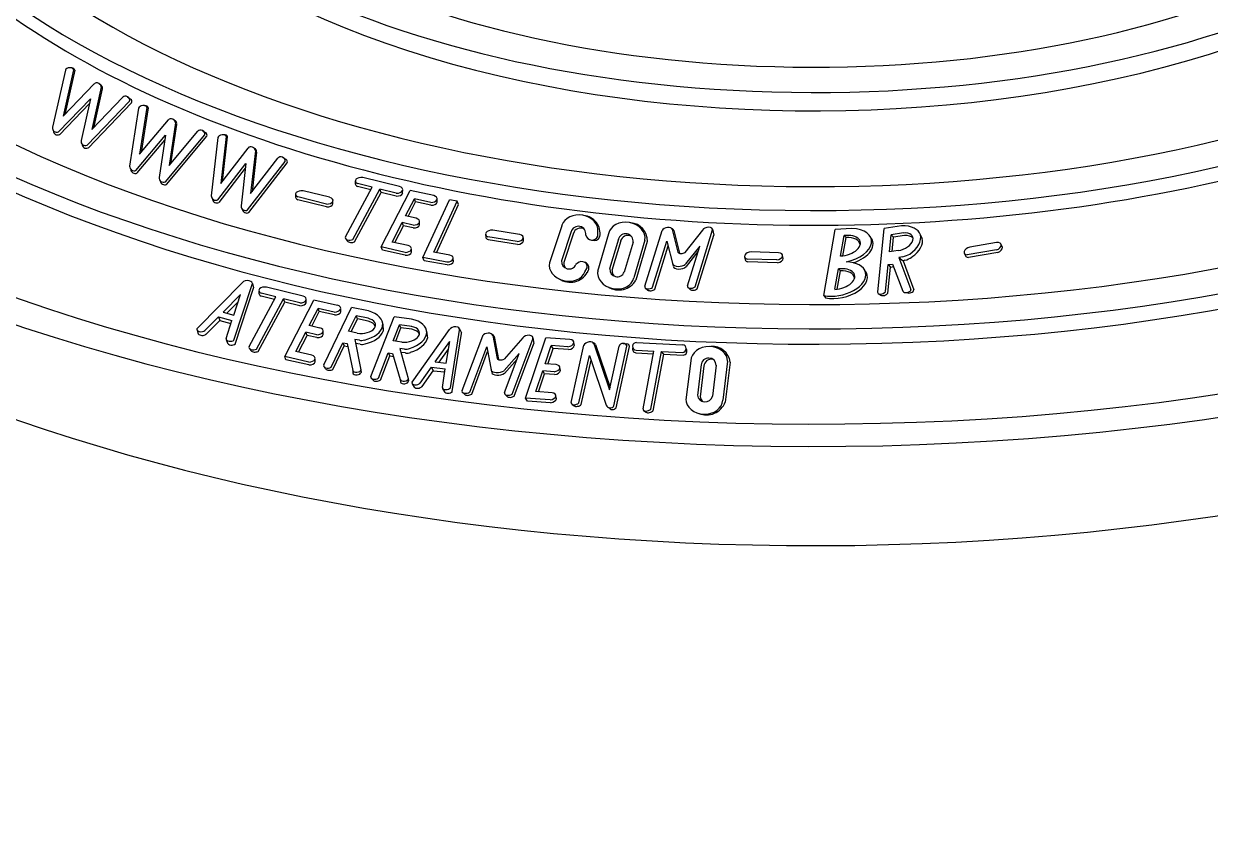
# Model space of a CAD drawing. Header units: millimetres. Extents: x -6664.45 to -6655.66, y -4769.41 to -4760.09.
# Drawn here: x -6659.377 to -6657.532, y -4763.019 to -4761.752 of the extents above; entities that cross this region are included whole.
import ezdxf

# ---------------------------------------------------------------- set-up
doc = ezdxf.new("R2010")
doc.units = ezdxf.units.MM
doc.header["$LTSCALE"] = 10
doc.layers.add('Termotécnica', color=7, linetype='Continuous')

msp = doc.modelspace()

# ---------------------------------------------------------------- linework, layer by layer
at = {"layer": 'Termotécnica', "color": 2}
for p, q in [((-6659.312, -4761.8244), (-6659.3321, -4761.9133)), ((-6659.2992, -4761.8242), (-6659.3154, -4761.8959)), ((-6659.2973, -4761.8248), (-6659.3128, -4761.8932)), ((-6659.3154, -4761.8959), (-6659.2671, -4761.8458)), ((-6659.2564, -4761.8512), (-6659.271, -4761.9166)), ((-6659.2548, -4761.8536), (-6659.2684, -4761.9139)), ((-6659.2597, -4761.8453), (-6659.2562, -4761.8479)), ((-6659.3227, -4761.9206), (-6659.273, -4761.869)), ((-6659.3211, -4761.9248), (-6659.2747, -4761.8766)), ((-6659.273, -4761.869), (-6659.2877, -4761.934)), ((-6659.2783, -4761.9413), (-6659.2123, -4761.8728)), ((-6659.2767, -4761.9455), (-6659.2091, -4761.8753)), ((-6659.271, -4761.9166), (-6659.2227, -4761.8665)), ((-6659.2153, -4761.866), (-6659.2106, -4761.8695)), ((-6659.1981, -4761.8836), (-6659.2121, -4761.9736)), ((-6659.1854, -4761.8826), (-6659.1966, -4761.9551)), ((-6659.1835, -4761.883), (-6659.1943, -4761.9523)), ((-6659.1966, -4761.9551), (-6659.1519, -4761.9019)), ((-6659.1409, -4761.9065), (-6659.1509, -4761.9728)), ((-6659.1391, -4761.9089), (-6659.1486, -4761.9699)), ((-6659.1445, -4761.9009), (-6659.1409, -4761.9032)), ((-6659.2023, -4761.9803), (-6659.1562, -4761.9254)), ((-6659.1562, -4761.9254), (-6659.1664, -4761.9912)), ((-6659.1566, -4761.9979), (-6659.0953, -4761.925)), ((-6659.1547, -4762.002), (-6659.092, -4761.9273)), ((-6659.1509, -4761.9728), (-6659.1062, -4761.9195)), ((-6659.0988, -4761.9185), (-6659.0939, -4761.9217)), ((-6659.0749, -4761.9291), (-6659.0853, -4762.0196)), ((-6659.0622, -4761.9276), (-6659.0705, -4762.0006)), ((-6659.0603, -4761.9279), (-6659.0683, -4761.9976)), ((-6659.2004, -4761.9843), (-6659.1574, -4761.9331)), ((-6659.0705, -4762.0006), (-6659.028, -4761.9456)), ((-6659.0167, -4761.9498), (-6659.0241, -4762.0163)), ((-6659.0206, -4761.9442), (-6659.0169, -4761.9464)), ((-6659.0751, -4762.0259), (-6659.0313, -4761.9693)), ((-6659.0313, -4761.9693), (-6659.0389, -4762.0354)), ((-6659.0287, -4762.0417), (-6658.9705, -4761.9664)), ((-6659.0267, -4762.0457), (-6658.9671, -4761.9685)), ((-6659.0241, -4762.0163), (-6658.9816, -4761.9613)), ((-6659.0149, -4761.952), (-6659.0219, -4762.0134)), ((-6658.9742, -4761.96), (-6658.9692, -4761.963)), ((-6659.0731, -4762.0299), (-6659.0322, -4761.977)), ((-6658.8613, -4761.9966), (-6658.8613, -4762.0011)), ((-6658.837, -4762.0104), (-6658.8581, -4762.0052)), ((-6658.8349, -4762.0065), (-6658.8579, -4762.0008)), ((-6658.7927, -4762.0053), (-6658.8496, -4761.9912)), ((-6658.9542, -4762.0173), (-6658.9542, -4762.0219)), ((-6658.9062, -4762.0326), (-6658.9508, -4762.0215)), ((-6658.9014, -4762.0221), (-6658.9425, -4762.0119)), ((-6658.8766, -4762.0834), (-6658.8349, -4762.0065)), ((-6658.8653, -4762.0875), (-6658.823, -4762.0095)), ((-6658.8626, -4762.0911), (-6658.821, -4762.0144)), ((-6658.7977, -4762.0157), (-6658.823, -4762.0095)), ((-6658.821, -4762.0144), (-6658.823, -4762.0095)), ((-6658.8213, -4762.0992), (-6658.7761, -4762.0113)), ((-6658.7977, -4762.0202), (-6658.821, -4762.0144)), ((-6658.7877, -4762.0156), (-6658.7876, -4762.0107)), ((-6658.7832, -4762.051), (-6658.7695, -4762.0244)), ((-6658.7394, -4762.0195), (-6658.7761, -4762.0113)), ((-6658.7675, -4762.0293), (-6658.7695, -4762.0244)), ((-6658.7441, -4762.0301), (-6658.7695, -4762.0244)), ((-6658.906, -4762.0371), (-6658.9508, -4762.0259)), ((-6658.896, -4762.0325), (-6658.896, -4762.0277)), ((-6658.7791, -4762.0519), (-6658.7675, -4762.0293)), ((-6658.744, -4762.0345), (-6658.7675, -4762.0293)), ((-6658.7564, -4762.1157), (-6658.7149, -4762.026)), ((-6658.7394, -4762.1073), (-6658.7028, -4762.0282)), ((-6658.7353, -4762.1081), (-6658.7007, -4762.0333)), ((-6658.7341, -4762.0297), (-6658.7342, -4762.0249)), ((-6658.7028, -4762.0282), (-6658.7149, -4762.026)), ((-6658.7007, -4762.0333), (-6658.7028, -4762.0282)), ((-6658.804, -4762.0915), (-6658.7885, -4762.0614)), ((-6658.7713, -4762.0653), (-6658.7885, -4762.0614)), ((-6658.7865, -4762.0663), (-6658.7885, -4762.0614)), ((-6658.7666, -4762.0547), (-6658.7832, -4762.051)), ((-6658.7613, -4762.0649), (-6658.7614, -4762.0601)), ((-6658.7999, -4762.0924), (-6658.7865, -4762.0663)), ((-6658.7712, -4762.0697), (-6658.7865, -4762.0663)), ((-6658.659, -4762.0795), (-6658.6586, -4762.0841)), ((-6658.6059, -4762.0799), (-6658.6477, -4762.0732)), ((-6658.5405, -4762.0663), (-6658.5595, -4762.1237)), ((-6658.5257, -4762.075), (-6658.5408, -4762.1206)), ((-6658.522, -4762.0777), (-6658.5371, -4762.1233)), ((-6658.4675, -4762.0787), (-6658.4848, -4762.1373)), ((-6658.4111, -4762.1602), (-6658.3842, -4762.0734)), ((-6658.3686, -4762.0722), (-6658.3598, -4762.1075)), ((-6658.3663, -4762.0736), (-6658.3575, -4762.1089)), ((-6658.3216, -4762.073), (-6658.3489, -4762.1078)), ((-6658.3332, -4762.1611), (-6658.3058, -4762.0725)), ((-6658.3059, -4762.0718), (-6658.3041, -4762.0808)), ((-6658.1328, -4762.1747), (-6658.1153, -4762.0723)), ((-6658.0893, -4762.0705), (-6658.1153, -4762.0723)), ((-6658.0493, -4762.1693), (-6658.0391, -4762.0706)), ((-6658.0124, -4762.0665), (-6658.0391, -4762.0706)), ((-6658.0092, -4762.0775), (-6658.0282, -4762.0804)), ((-6657.9831, -4762.0797), (-6657.9799, -4762.0859)), ((-6658.8762, -4762.0866), (-6658.8738, -4762.0899)), ((-6658.7792, -4762.0971), (-6658.804, -4762.0915)), ((-6658.6098, -4762.0907), (-6658.6552, -4762.0835)), ((-6658.6093, -4762.0952), (-6658.6549, -4762.0879)), ((-6658.5997, -4762.0897), (-6658.6001, -4762.0849)), ((-6658.4524, -4762.0869), (-6658.4661, -4762.1334)), ((-6658.4487, -4762.0895), (-6658.4623, -4762.136)), ((-6658.4296, -4762.0918), (-6658.4433, -4762.1385)), ((-6658.4111, -4762.0885), (-6658.4283, -4762.1472)), ((-6658.4074, -4762.0905), (-6658.4251, -4762.1507)), ((-6658.3992, -4762.1619), (-6658.377, -4762.0901)), ((-6658.3959, -4762.1649), (-6658.3751, -4762.0977)), ((-6658.377, -4762.0901), (-6658.3674, -4762.1286)), ((-6658.326, -4762.0979), (-6658.3478, -4762.1256)), ((-6658.3451, -4762.1594), (-6658.326, -4762.0979)), ((-6658.3299, -4762.1641), (-6658.3041, -4762.0808)), ((-6658.107, -4762.1133), (-6658.1015, -4762.0815)), ((-6658.1032, -4762.1129), (-6658.0983, -4762.0844)), ((-6658.1015, -4762.0815), (-6658.0983, -4762.0844)), ((-6658.031, -4762.107), (-6658.0282, -4762.0804)), ((-6658.0245, -4762.0842), (-6658.0282, -4762.0804)), ((-6658.0268, -4762.1064), (-6658.0245, -4762.0842)), ((-6658.0077, -4762.0816), (-6658.0245, -4762.0842)), ((-6657.8644, -4762.0924), (-6657.9062, -4762.0993)), ((-6657.8553, -4762.0998), (-6657.8572, -4762.0954)), ((-6658.8193, -4762.1041), (-6658.8213, -4762.0992)), ((-6658.784, -4762.1076), (-6658.8213, -4762.0992)), ((-6658.7839, -4762.1121), (-6658.8193, -4762.1041)), ((-6658.7739, -4762.1072), (-6658.774, -4762.1024)), ((-6658.7542, -4762.1205), (-6658.7564, -4762.1157)), ((-6658.7188, -4762.1226), (-6658.7564, -4762.1157)), ((-6658.7145, -4762.1119), (-6658.7394, -4762.1073)), ((-6658.3287, -4762.1064), (-6658.347, -4762.1297)), ((-6658.2563, -4762.1146), (-6658.2553, -4762.1191)), ((-6658.2037, -4762.1081), (-6658.246, -4762.1069)), ((-6658.1962, -4762.1171), (-6658.1972, -4762.1124)), ((-6658.0172, -4762.1049), (-6658.031, -4762.107)), ((-6658.0102, -4762.1143), (-6658.0166, -4762.1154)), ((-6658.0166, -4762.1154), (-6658.0099, -4762.1205)), ((-6658.0166, -4762.1154), (-6657.9975, -4762.1652)), ((-6657.9148, -4762.1089), (-6657.913, -4762.1131)), ((-6657.8646, -4762.1039), (-6657.91, -4762.1114)), ((-6657.8627, -4762.108), (-6657.9083, -4762.1155)), ((-6658.7185, -4762.127), (-6658.7542, -4762.1205)), ((-6658.7087, -4762.1218), (-6658.709, -4762.117)), ((-6658.5044, -4762.1379), (-6658.501, -4762.1315)), ((-6658.2061, -4762.1194), (-6658.2521, -4762.1181)), ((-6658.205, -4762.1237), (-6658.2512, -4762.1224)), ((-6658.1159, -4762.1649), (-6658.1104, -4762.1333)), ((-6658.1103, -4762.1333), (-6658.1072, -4762.1362)), ((-6658.0373, -4762.1686), (-6658.033, -4762.1267)), ((-6658.0335, -4762.1709), (-6658.0293, -4762.1306)), ((-6658.033, -4762.1267), (-6658.0265, -4762.1258)), ((-6658.033, -4762.1267), (-6658.0293, -4762.1306)), ((-6658.0295, -4762.1323), (-6658.0295, -4762.1323)), ((-6658.0293, -4762.1306), (-6658.024, -4762.1298)), ((-6658.0265, -4762.1258), (-6658.0101, -4762.168)), ((-6658.0071, -4762.1197), (-6658.0099, -4762.1205)), ((-6658.0099, -4762.1205), (-6657.9932, -4762.1658)), ((-6658.5006, -4762.1388), (-6658.4991, -4762.136)), ((-6658.1121, -4762.1647), (-6658.1072, -4762.1362)), ((-6659.1074, -4762.2257), (-6659.0369, -4762.1544)), ((-6659.0499, -4762.244), (-6659.0216, -4762.1575)), ((-6659.0479, -4762.25), (-6659.0195, -4762.1634)), ((-6659.0212, -4762.1559), (-6659.0196, -4762.1625)), ((-6659.0112, -4762.1669), (-6659.0112, -4762.1715)), ((-6658.9847, -4762.1768), (-6659.0078, -4762.1711)), ((-6658.9426, -4762.1756), (-6658.9995, -4762.1615)), ((-6658.4102, -4762.1633), (-6658.4066, -4762.1661)), ((-6658.3441, -4762.1624), (-6658.341, -4762.1652)), ((-6658.0477, -4762.172), (-6658.0442, -4762.1741)), ((-6659.0668, -4762.2004), (-6659.0396, -4762.1729)), ((-6659.0609, -4762.202), (-6659.0434, -4762.1843)), ((-6659.0502, -4762.205), (-6659.0396, -4762.1729)), ((-6659.0264, -4762.2538), (-6658.9847, -4762.1768)), ((-6659.0151, -4762.2578), (-6658.9728, -4762.1798)), ((-6659.0125, -4762.2614), (-6658.9709, -4762.1847)), ((-6658.9868, -4762.1807), (-6659.0079, -4762.1755)), ((-6658.9709, -4762.1847), (-6658.9728, -4762.1798)), ((-6658.9476, -4762.186), (-6658.9728, -4762.1798)), ((-6658.9711, -4762.2696), (-6658.926, -4762.1816)), ((-6658.9476, -4762.1905), (-6658.9709, -4762.1847)), ((-6658.9375, -4762.1859), (-6658.9375, -4762.1811)), ((-6658.8892, -4762.1899), (-6658.926, -4762.1816)), ((-6658.1328, -4762.1747), (-6658.1304, -4762.1783)), ((-6659.0953, -4762.2292), (-6659.0741, -4762.2077)), ((-6659.0741, -4762.2077), (-6659.0721, -4762.2134)), ((-6659.0741, -4762.2077), (-6659.053, -4762.2136)), ((-6659.0668, -4762.2004), (-6659.0502, -4762.205)), ((-6658.933, -4762.2213), (-6658.9193, -4762.1947)), ((-6658.929, -4762.2222), (-6658.9173, -4762.1996)), ((-6658.894, -4762.2004), (-6658.9193, -4762.1947)), ((-6658.9173, -4762.1996), (-6658.9193, -4762.1947)), ((-6658.8939, -4762.2048), (-6658.9173, -4762.1996)), ((-6658.9105, -4762.2824), (-6658.8671, -4762.1932)), ((-6658.8839, -4762.2), (-6658.884, -4762.1952)), ((-6658.8719, -4762.2302), (-6658.8602, -4762.2061)), ((-6658.8406, -4762.1985), (-6658.8671, -4762.1932)), ((-6658.8414, -4762.2099), (-6658.8602, -4762.2061)), ((-6658.8581, -4762.2109), (-6658.8602, -4762.2061)), ((-6658.8372, -4762.3002), (-6658.8007, -4762.2079)), ((-6658.7738, -4762.2113), (-6658.8007, -4762.2079)), ((-6659.0932, -4762.2347), (-6659.0721, -4762.2134)), ((-6659.0721, -4762.2134), (-6659.0546, -4762.2182)), ((-6659.0623, -4762.2416), (-6659.053, -4762.2136)), ((-6658.9164, -4762.2251), (-6658.933, -4762.2213)), ((-6658.8678, -4762.231), (-6658.8581, -4762.2109)), ((-6658.8414, -4762.2143), (-6658.8581, -4762.2109)), ((-6658.8186, -4762.2189), (-6658.8181, -4762.2299)), ((-6658.8027, -4762.2452), (-6658.7928, -4762.2203)), ((-6658.7985, -4762.2457), (-6658.7903, -4762.225)), ((-6658.7903, -4762.225), (-6658.7928, -4762.2203)), ((-6658.7737, -4762.2227), (-6658.7928, -4762.2203)), ((-6658.7734, -4762.2271), (-6658.7903, -4762.225)), ((-6658.7731, -4762.3092), (-6658.7149, -4762.2275)), ((-6658.6991, -4762.2265), (-6658.6964, -4762.2328)), ((-6659.1074, -4762.2283), (-6659.1055, -4762.2339)), ((-6659.0621, -4762.2427), (-6659.06, -4762.2487)), ((-6658.9538, -4762.2618), (-6658.9384, -4762.2317)), ((-6658.9498, -4762.2627), (-6658.9363, -4762.2366)), ((-6658.9363, -4762.2366), (-6658.9384, -4762.2317)), ((-6658.9212, -4762.2356), (-6658.9384, -4762.2317)), ((-6658.9211, -4762.24), (-6658.9363, -4762.2366)), ((-6658.9111, -4762.2352), (-6658.9112, -4762.2304)), ((-6658.8583, -4762.2329), (-6658.8719, -4762.2302)), ((-6658.8549, -4762.2442), (-6658.8623, -4762.2427)), ((-6658.8623, -4762.2427), (-6658.8526, -4762.2901)), ((-6658.7889, -4762.2469), (-6658.8027, -4762.2452)), ((-6658.7504, -4762.2299), (-6658.7491, -4762.2409)), ((-6658.7134, -4762.3181), (-6658.6992, -4762.2282)), ((-6658.7105, -4762.3236), (-6658.6963, -4762.2337)), ((-6658.6953, -4762.3221), (-6658.6633, -4762.237)), ((-6658.6477, -4762.2368), (-6658.641, -4762.2725)), ((-6658.6454, -4762.2384), (-6658.6388, -4762.274)), ((-6658.6008, -4762.2404), (-6658.6301, -4762.2734)), ((-6658.6176, -4762.3276), (-6658.585, -4762.2408)), ((-6658.5967, -4762.3341), (-6658.5652, -4762.2404)), ((-6658.5851, -4762.2401), (-6658.5838, -4762.2492)), ((-6658.5276, -4762.2431), (-6658.5652, -4762.2404)), ((-6659.026, -4762.2569), (-6659.0236, -4762.2602)), ((-6658.9291, -4762.2674), (-6658.9538, -4762.2618)), ((-6658.899, -4762.2859), (-6658.8806, -4762.248)), ((-6658.8962, -4762.2894), (-6658.8785, -4762.2529)), ((-6658.8806, -4762.248), (-6658.8785, -4762.2529)), ((-6658.8806, -4762.248), (-6658.8741, -4762.2494)), ((-6658.8792, -4762.2545), (-6658.8792, -4762.2545)), ((-6658.8785, -4762.2529), (-6658.8731, -4762.254)), ((-6658.8741, -4762.2494), (-6658.8654, -4762.2909)), ((-6658.8539, -4762.2503), (-6658.8611, -4762.2489)), ((-6658.8255, -4762.3028), (-6658.81, -4762.2636)), ((-6658.81, -4762.2636), (-6658.8034, -4762.2645)), ((-6658.81, -4762.2636), (-6658.8075, -4762.2684)), ((-6658.8034, -4762.2645), (-6658.7917, -4762.3053)), ((-6658.7847, -4762.2579), (-6658.7922, -4762.2569)), ((-6658.7922, -4762.2569), (-6658.7789, -4762.3035)), ((-6658.7832, -4762.2639), (-6658.7905, -4762.263)), ((-6658.7371, -4762.2777), (-6658.7146, -4762.2462)), ((-6658.7309, -4762.2784), (-6658.7165, -4762.2581)), ((-6658.7199, -4762.2796), (-6658.7146, -4762.2462)), ((-6658.6835, -4762.3245), (-6658.6571, -4762.2542)), ((-6658.6804, -4762.3277), (-6658.6557, -4762.2618)), ((-6658.6571, -4762.2542), (-6658.6498, -4762.2931)), ((-6658.6145, -4762.3308), (-6658.5838, -4762.2492)), ((-6658.5662, -4762.2807), (-6658.5567, -4762.2524)), ((-6658.5621, -4762.281), (-6658.5539, -4762.2569)), ((-6658.5539, -4762.2569), (-6658.5567, -4762.2524)), ((-6658.5307, -4762.2542), (-6658.5567, -4762.2524)), ((-6658.53, -4762.2586), (-6658.5539, -4762.2569)), ((-6658.5256, -4762.3406), (-6658.506, -4762.2518)), ((-6658.5208, -4762.2523), (-6658.5217, -4762.2476)), ((-6658.4905, -4762.2494), (-6658.4661, -4762.3213)), ((-6658.4881, -4762.2506), (-6658.4653, -4762.3177)), ((-6658.4661, -4762.3213), (-6658.4511, -4762.2534)), ((-6658.4595, -4762.3462), (-6658.439, -4762.2533)), ((-6658.456, -4762.3489), (-6658.435, -4762.2538)), ((-6658.4451, -4762.2491), (-6658.4392, -4762.2496)), ((-6658.425, -4762.2637), (-6658.398, -4762.265)), ((-6658.4246, -4762.2596), (-6658.3972, -4762.2609)), ((-6658.4242, -4762.2475), (-6658.3526, -4762.251)), ((-6658.414, -4762.3505), (-6658.3972, -4762.2609)), ((-6658.402, -4762.3509), (-6658.3852, -4762.2615)), ((-6658.3852, -4762.2615), (-6658.3529, -4762.263)), ((-6658.3819, -4762.2658), (-6658.3852, -4762.2615)), ((-6658.9691, -4762.2744), (-6658.9711, -4762.2696)), ((-6658.9338, -4762.2779), (-6658.9711, -4762.2696)), ((-6658.9337, -4762.2824), (-6658.9691, -4762.2744)), ((-6658.9237, -4762.2775), (-6658.9238, -4762.2727)), ((-6658.8224, -4762.3061), (-6658.8075, -4762.2684)), ((-6658.8081, -4762.27), (-6658.8081, -4762.27)), ((-6658.8075, -4762.2684), (-6658.8021, -4762.2691)), ((-6658.7371, -4762.2777), (-6658.7199, -4762.2796)), ((-6658.6067, -4762.2649), (-6658.63, -4762.2913)), ((-6658.6099, -4762.2733), (-6658.6295, -4762.2955)), ((-6658.6293, -4762.3252), (-6658.6067, -4762.2649)), ((-6658.5492, -4762.2819), (-6658.5662, -4762.2807)), ((-6658.5136, -4762.3413), (-6658.4974, -4762.2679)), ((-6658.5101, -4762.344), (-6658.4949, -4762.2753)), ((-6658.4974, -4762.2679), (-6658.4713, -4762.3449)), ((-6658.3983, -4762.3535), (-6658.3819, -4762.2658)), ((-6658.3819, -4762.2658), (-6658.3519, -4762.2672)), ((-6658.3399, -4762.2761), (-6658.3473, -4762.3368)), ((-6658.3236, -4762.2818), (-6658.3296, -4762.3298)), ((-6658.3003, -4762.2829), (-6658.3062, -4762.3312)), ((-6658.2826, -4762.2767), (-6658.2901, -4762.3373)), ((-6658.2786, -4762.278), (-6658.2863, -4762.3403)), ((-6658.9099, -4762.2855), (-6658.9074, -4762.2887)), ((-6658.8654, -4762.2909), (-6658.8653, -4762.2948)), ((-6658.8526, -4762.2901), (-6658.8524, -4762.294)), ((-6658.7606, -4762.3107), (-6658.743, -4762.2861)), ((-6658.7576, -4762.3158), (-6658.7402, -4762.2914)), ((-6658.743, -4762.2861), (-6658.7214, -4762.2885)), ((-6658.743, -4762.2861), (-6658.7402, -4762.2914)), ((-6658.7402, -4762.2914), (-6658.7222, -4762.2934)), ((-6658.726, -4762.3176), (-6658.7214, -4762.2885)), ((-6658.5807, -4762.3239), (-6658.57, -4762.2918)), ((-6658.5766, -4762.3242), (-6658.5672, -4762.2963)), ((-6658.5524, -4762.2931), (-6658.57, -4762.2918)), ((-6658.5672, -4762.2963), (-6658.57, -4762.2918)), ((-6658.5516, -4762.2974), (-6658.5672, -4762.2963)), ((-6658.5425, -4762.2912), (-6658.5433, -4762.2864)), ((-6658.3195, -4762.2837), (-6658.3254, -4762.3318)), ((-6658.8364, -4762.3033), (-6658.8336, -4762.3062)), ((-6658.7917, -4762.3053), (-6658.7912, -4762.3091)), ((-6658.7789, -4762.3035), (-6658.7784, -4762.3074)), ((-6658.7727, -4762.3117), (-6658.7699, -4762.3169)), ((-6658.7257, -4762.3188), (-6658.7227, -4762.3243)), ((-6658.6949, -4762.3248), (-6658.6916, -4762.3281)), ((-6658.6285, -4762.3283), (-6658.6256, -4762.3312)), ((-6658.5585, -4762.3368), (-6658.5967, -4762.3341)), ((-6658.5939, -4762.3386), (-6658.5967, -4762.3341)), ((-6658.5554, -4762.3257), (-6658.5807, -4762.3239)), ((-6658.5486, -4762.3349), (-6658.5494, -4762.3302)), ((-6658.5578, -4762.3412), (-6658.5939, -4762.3386)), ((-6658.5248, -4762.3432), (-6658.5211, -4762.346)), ((-6658.4131, -4762.3531), (-6658.4093, -4762.3558))]:
    msp.add_line(p, q, dxfattribs=at)
for centre, radius, start, end in [((-6659.3253, -4761.9142), 0.00686, 171.71, 292.3627), ((-6659.3239, -4761.9184), 0.00686, 180.5529, 292.3627), ((-6659.2809, -4761.9349), 0.00686, 171.71, 292.3627), ((-6659.2795, -4761.9391), 0.00686, 180.5529, 292.3627), ((-6659.2053, -4761.9741), 0.00686, 175.6271, 296.2799), ((-6659.2036, -4761.9782), 0.00686, 184.47, 296.2799), ((-6659.1596, -4761.9918), 0.00686, 175.6271, 296.2799), ((-6659.1579, -4761.9958), 0.00686, 184.47, 296.2799), ((-6659.0784, -4762.0199), 0.00686, 177.9366, 298.5893), ((-6659.0765, -4762.0239), 0.00686, 186.7795, 298.5893), ((-6659.032, -4762.0357), 0.00686, 177.9366, 298.5893), ((-6659.0301, -4762.0396), 0.00686, 186.7795, 298.5893), ((-6658.5088, -4762.0784), 0.0281, 350.223, 84.7471), ((-6658.4355, -4762.0897), 0.0282, 358.3238, 85.0711), ((-6658.5164, -4762.0777), 0.0267, 152.261, 154.6666), ((-6658.5147, -4762.0788), 0.0117, 350.1333, 164.0037), ((-6658.511, -4762.0815), 0.0117, 64.7755, 164.0037), ((-6658.5377, -4762.0774), 0.0536, 354.4797, 2.4278), ((-6658.4412, -4762.0904), 0.0117, 352.0569, 165.9273), ((-6658.4934, -4762.0785), 0.00996, 193.4398, 335.8323), ((-6658.4903, -4762.0792), 0.00999, 248.5065, 336.5096), ((-6658.4375, -4762.093), 0.0117, 66.6991, 165.9273), ((-6658.0189, -4762.0761), 0.0392, 282.8353, 299.6102), ((-6658.0132, -4762.091), 0.0294, 281.8715, 305.883), ((-6658.529, -4762.1216), 0.0118, 174.7142, 335.6335), ((-6658.5253, -4762.1244), 0.0118, 174.7142, 222.3864), ((-6658.5098, -4762.132), 0.0101, 76.1316, 147.0734), ((-6658.5084, -4762.1298), 0.00762, 346.0888, 82.2129), ((-6658.5075, -4762.1319), 0.00939, 333.7609, 78.9072), ((-6658.4541, -4762.1337), 0.0118, 176.6378, 337.5571), ((-6658.527, -4762.1238), 0.0303, 235.4395, 330.3082), ((-6658.4519, -4762.1349), 0.0311, 238.0016, 329.4668), ((-6658.4504, -4762.1362), 0.0118, 176.6378, 224.3099), ((-6659.0219, -4762.1631), 0.00241, 351.7676, 13.6192), ((-6659.0941, -4762.2337), 0.00143, 297.4873, 312.8734), ((-6658.8519, -4762.23), 0.0145, 257.8918, 289.0327), ((-6658.6987, -4762.2337), 0.00241, 0.9262, 22.7779), ((-6658.8508, -4762.2361), 0.0145, 257.8918, 289.0327), ((-6658.7827, -4762.2435), 0.0145, 262.2078, 293.3487), ((-6658.7812, -4762.2496), 0.0145, 262.2078, 293.3487), ((-6658.4243, -4762.2536), 0.00601, 88.3225, 263.7179), ((-6658.4244, -4762.2577), 0.00601, 159.595, 263.7179), ((-6658.353, -4762.257), 0.00601, 270.766, 86.1614), ((-6658.3517, -4762.2612), 0.00601, 270.766, 38.4282), ((-6658.3065, -4762.2818), 0.0282, 7.6745, 94.4218), ((-6658.312, -4762.2834), 0.0117, 1.4076, 175.278), ((-6658.3079, -4762.2853), 0.0117, 76.0498, 175.278), ((-6658.7587, -4762.3149), 0.00143, 306.646, 322.0321), ((-6658.3177, -4762.3282), 0.0118, 185.9885, 346.9078), ((-6658.3136, -4762.3301), 0.0118, 185.9885, 233.6607), ((-6658.465, -4762.3422), 0.00686, 203.1948, 323.8475), ((-6658.4616, -4762.3449), 0.00686, 212.0377, 323.8475), ((-6658.3153, -4762.329), 0.0311, 247.3523, 338.8175)]:
    msp.add_arc(centre, radius, start, end, dxfattribs=at)
at = {"layer": 'Termotécnica', "color": 3}
for centre, major_axis, start_param, end_param in [((-6658.1485, -4761.259), (-2.2574, 0), 4.683317, 10.965593), ((-6658.1485, -4761.259), (-2.1892, 0), 4.683276, 10.965593), ((-6658.1485, -4761.259), (-1.8989, 0), 4.683193, 10.965593), ((-6658.1485, -4761.259), (-1.8246, 0), 4.683443, 10.965593), ((-6658.1485, -4761.259), (-1.5381, 0), 4.68425, 10.965593), ((-6658.1485, -4761.259), (-1.4651, 0), 4.683513, 10.965593), ((-6658.1485, -4761.259), (-1.1782, 0), 4.683289, 10.965593), ((-6658.1485, -4761.259), (-1.1011, 0), 4.683446, 10.965593), ((-6658.1485, -4762.9764), (-2.2574, 0), 5.524189, 10.183178)]:
    msp.add_ellipse(centre, major_axis=major_axis, ratio=0.509483, start_param=start_param, end_param=end_param, dxfattribs=at)
at = {"layer": 'Termotécnica', "color": 1}
for centre, major_axis, start_param, end_param in [((-6658.1485, -4761.2828), (-1.8989, 0), 0.04045, 3.161195), ((-6658.1485, -4761.2818), (-1.5381, 0), 6.267607, 9.456891), ((-6658.1485, -4761.2874), (-1.1782, 0), 6.242162, 9.483345), ((-6658.1485, -4761.4465), (-2.1917, 0), 0.095342, 3.055818)]:
    msp.add_ellipse(centre, major_axis=major_axis, ratio=0.509483, start_param=start_param, end_param=end_param, dxfattribs=at)
at = {"layer": 'Termotécnica', "color": 2}
for centre, major_axis, ratio, start_param, end_param in [((-6659.3056, -4761.8246), (-0.00645, -0.00063), 0.578736, 3.082239, 6.071364), ((-6659.3038, -4761.8249), (-0.00645, -0.00063), 0.578736, 3.017203, 4.446229), ((-6659.2621, -4761.8494), (-0.00523, 0.00316), 0.781941, 3.438898, 6.161033), ((-6659.2602, -4761.8508), (-0.00523, 0.00316), 0.781941, 3.215265, 4.396645), ((-6659.2178, -4761.8701), (-0.00523, 0.00316), 0.781941, 3.257151, 6.161033), ((-6659.2145, -4761.8724), (-0.00523, 0.00316), 0.781941, 3.215265, 4.396645), ((-6659.1918, -4761.8834), (-0.00639, -0.00107), 0.578736, 3.082239, 6.071364), ((-6659.1899, -4761.8836), (-0.00639, -0.00107), 0.578736, 3.017203, 4.446229), ((-6659.1467, -4761.9051), (-0.00544, 0.00279), 0.781941, 3.438898, 6.161033), ((-6659.1447, -4761.9064), (-0.00544, 0.00279), 0.781941, 3.215265, 4.396645), ((-6659.101, -4761.9227), (-0.00544, 0.00279), 0.781941, 3.257151, 6.161033), ((-6659.0976, -4761.9248), (-0.00544, 0.00279), 0.781941, 3.215265, 4.396645), ((-6659.0685, -4761.9287), (-0.00634, -0.00132), 0.578736, 3.082239, 6.071364), ((-6659.0666, -4761.9288), (-0.00634, -0.00132), 0.578736, 3.017203, 4.446229), ((-6659.0226, -4761.9486), (-0.00554, 0.00257), 0.781941, 3.438898, 6.161033), ((-6659.0206, -4761.9498), (-0.00554, 0.00257), 0.781941, 3.215265, 4.396645), ((-6658.9763, -4761.9643), (-0.00554, 0.00257), 0.781941, 3.257151, 6.161033), ((-6658.9728, -4761.9663), (-0.00554, 0.00257), 0.781941, 3.215265, 4.396645), ((-6658.8518, -4761.9966), (-0.00955, 0), 0.578736, 4.486854, 7.151378), ((-6658.8518, -4762.001), (-0.00955, 0), 0.578736, 0.019642, 0.868193), ((-6658.7971, -4762.0102), (-0.00955, 0), 0.578736, 1.509695, 4.232014), ((-6658.9447, -4762.0173), (-0.00955, 0), 0.578736, 4.486854, 7.151378), ((-6658.9447, -4762.0217), (-0.00955, 0), 0.578736, 0.019642, 0.868193), ((-6658.9055, -4762.0271), (-0.00955, 0), 0.578736, 1.509695, 4.232014), ((-6658.7971, -4762.0147), (-0.00955, 0), 0.578736, 1.509695, 2.986106), ((-6658.7437, -4762.0245), (-0.00955, -0.00021), 0.578736, 1.509695, 4.232014), ((-6658.9055, -4762.0316), (-0.00955, 0), 0.578736, 1.509695, 2.986106), ((-6658.7436, -4762.029), (-0.00955, -0.00021), 0.578736, 1.509695, 2.986106), ((-6658.7709, -4762.0597), (-0.00955, -0.00021), 0.578736, 1.509695, 4.232014), ((-6658.5126, -4762.0724), (-0.0284, 0.0027), 0.8011, 3.141593, 6.087432), ((-6658.4394, -4762.0839), (-0.0283, 0.0047), 0.8011, 3.141593, 6.259857), ((-6658.7708, -4762.0642), (-0.00955, -0.00021), 0.578736, 1.509695, 2.986106), ((-6658.6494, -4762.0787), (-0.00952, -0.00081), 0.578736, 4.486854, 7.151378), ((-6658.6096, -4762.0852), (-0.00952, -0.00081), 0.578736, 1.509695, 4.232014), ((-6658.3766, -4762.0739), (-0.00798, -0.00159), 0.578736, 3.145987, 5.880044), ((-6658.3743, -4762.0752), (-0.00798, -0.00159), 0.578736, 3.145987, 3.943396), ((-6658.3139, -4762.0734), (-0.00798, -0.00159), 0.578736, 2.823171, 5.880044), ((-6658.1021, -4762.0972), (-0.0429, -0.0099), 0.578736, 1.539841, 4.279425), ((-6658.0144, -4762.0914), (-0.0196, -0.0081), 0.578736, 1.189572, 4.221749), ((-6658.0243, -4762.0945), (-0.0412, -0.0148), 0.578736, 1.994635, 4.215716), ((-6658.8702, -4762.0848), (-0.0068, 0), 0.578736, 5.943943, 8.654768), ((-6658.8675, -4762.0883), (-0.0068, 0), 0.578736, 0.411787, 2.371583), ((-6658.7835, -4762.1021), (-0.00955, -0.00021), 0.578736, 1.509695, 4.232014), ((-6658.6491, -4762.0831), (-0.00952, -0.00081), 0.578736, 0.019642, 0.868193), ((-6658.6092, -4762.0897), (-0.00952, -0.00081), 0.578736, 1.509695, 2.986106), ((-6658.1021, -4762.0972), (-0.0258, -0.0059), 0.578736, 1.253089, 4.552486), ((-6658.1025, -4762.1004), (-0.0258, -0.0059), 0.578736, 3.051229, 4.419422), ((-6658.0997, -4762.1009), (-0.0429, -0.0099), 0.578736, 1.72607, 3.459446), ((-6658.0127, -4762.0954), (-0.0196, -0.0081), 0.578736, 3.319691, 4.221749), ((-6658.0212, -4762.0999), (-0.0407, -0.0159), 0.578736, 1.997126, 3.062811), ((-6657.8662, -4762.0986), (-0.00877, -0.00378), 0.578736, 1.509695, 4.232014), ((-6658.7834, -4762.1066), (-0.00955, -0.00021), 0.578736, 1.509695, 2.986106), ((-6658.7185, -4762.117), (-0.00954, -0.0006), 0.578736, 1.509695, 4.232014), ((-6658.3534, -4762.1054), (-0.00666, -0.00133), 0.578736, 0.187701, 2.216097), ((-6658.247, -4762.1126), (-0.00934, -0.00203), 0.578736, 4.486854, 7.151378), ((-6658.2066, -4762.1139), (-0.00934, -0.00203), 0.578736, 1.509695, 4.232014), ((-6657.906, -4762.1051), (-0.00877, -0.00378), 0.578736, 4.486854, 7.151378), ((-6657.9043, -4762.1092), (-0.00877, -0.00378), 0.578736, 0.019642, 0.868193), ((-6657.8644, -4762.1027), (-0.00877, -0.00378), 0.578736, 1.509695, 2.986106), ((-6658.7182, -4762.1215), (-0.00954, -0.0006), 0.578736, 1.509695, 2.986106), ((-6658.5315, -4762.1292), (0.0281, -0.0055), 0.8011, 3.141593, 6.142499), ((-6658.3567, -4762.1223), (-0.0117, -0.0023), 0.578736, 0.099214, 2.315625), ((-6658.3559, -4762.1264), (-0.0117, -0.0023), 0.578736, 0.099214, 2.322425), ((-6658.246, -4762.1169), (-0.00934, -0.00203), 0.578736, 0.019642, 0.868193), ((-6658.2056, -4762.1183), (-0.00934, -0.00203), 0.578736, 1.509695, 2.986106), ((-6658.1109, -4762.149), (-0.0429, -0.0099), 0.578736, 0.907334, 4.279425), ((-6658.1109, -4762.149), (-0.0258, -0.0059), 0.578736, 1.250085, 4.555334), ((-6659.0293, -4762.1561), (-0.00814, 0), 0.578736, 2.823171, 5.880044), ((-6658.4564, -4762.1413), (0.0281, -0.0053), 0.8011, 3.141593, 6.259857), ((-6658.1085, -4762.1527), (-0.0429, -0.0099), 0.578736, 0.907334, 3.451965), ((-6658.1113, -4762.1522), (-0.0258, -0.0059), 0.578736, 3.051229, 4.419422), ((-6659.0016, -4762.1669), (-0.00955, 0), 0.578736, 4.486854, 7.151378), ((-6659.0016, -4762.1713), (-0.00955, 0), 0.578736, 0.019642, 0.868193), ((-6658.4045, -4762.1602), (-0.00666, -0.00133), 0.578736, 5.943943, 8.654768), ((-6658.4012, -4762.1632), (-0.00666, -0.00133), 0.578736, 0.411787, 2.371583), ((-6658.3385, -4762.1594), (-0.00666, -0.00133), 0.578736, 5.943943, 8.654768), ((-6658.3352, -4762.1624), (-0.00666, -0.00133), 0.578736, 0.411787, 2.371583), ((-6658.0429, -4762.168), (-0.00628, -0.00261), 0.578736, 5.943943, 8.654768), ((-6658.0391, -4762.1703), (-0.00628, -0.00261), 0.578736, 0.411787, 2.371583), ((-6658.0039, -4762.1662), (-0.00634, -0.00127), 0.578736, 0.127752, 3.072214), ((-6657.9996, -4762.1669), (-0.00634, -0.00127), 0.578736, 0.653314, 3.072214), ((-6658.947, -4762.1805), (-0.00955, 0), 0.578736, 1.509695, 4.232014), ((-6658.947, -4762.185), (-0.00955, 0), 0.578736, 1.509695, 2.986106), ((-6658.8935, -4762.1948), (-0.00955, -0.00021), 0.578736, 1.509695, 4.232014), ((-6658.8934, -4762.1993), (-0.00955, -0.00021), 0.578736, 1.509695, 2.986106), ((-6658.8614, -4762.2208), (-0.0427, -0.0019), 0.578736, 1.883801, 4.179282), ((-6659.101, -4762.227), (-0.0068, 0), 0.578736, 5.943943, 8.902722), ((-6658.9207, -4762.23), (-0.00955, -0.00021), 0.578736, 1.509695, 4.232014), ((-6658.851, -4762.2212), (-0.0212, -0.0009), 0.578736, 1.189572, 4.221749), ((-6658.8508, -4762.2256), (-0.0212, -0.0009), 0.578736, 3.319691, 4.221749), ((-6658.7825, -4762.2347), (-0.021, -0.0025), 0.578736, 1.189572, 4.221749), ((-6658.7929, -4762.235), (-0.0425, -0.0051), 0.578736, 1.883801, 4.179282), ((-6658.782, -4762.239), (-0.021, -0.0025), 0.578736, 3.319691, 4.221749), ((-6658.7071, -4762.228), (-0.00804, -0.0013), 0.578736, 2.823171, 5.880044), ((-6659.099, -4762.2326), (-0.0068, 0), 0.578736, 0.357809, 2.514585), ((-6659.0555, -4762.2418), (-0.0068, 0), 0.578736, 6.243638, 8.824295), ((-6658.9206, -4762.2345), (-0.00955, -0.00021), 0.578736, 1.509695, 2.986106), ((-6658.8603, -4762.2269), (-0.0427, -0.0019), 0.578736, 1.883371, 2.944709), ((-6658.7914, -4762.241), (-0.0425, -0.0051), 0.578736, 1.883371, 2.944709), ((-6658.6557, -4762.2379), (-0.00806, -0.00112), 0.578736, 3.145987, 5.880044), ((-6658.6535, -4762.2394), (-0.00806, -0.00112), 0.578736, 3.145987, 3.943396), ((-6658.5931, -4762.2412), (-0.00806, -0.00112), 0.578736, 2.823171, 5.880044), ((-6658.5311, -4762.2486), (-0.00941, -0.00164), 0.578736, 1.509695, 4.232014), ((-6659.0534, -4762.2477), (-0.0068, 0), 0.578736, 0.139713, 2.541109), ((-6659.02, -4762.2551), (-0.0068, 0), 0.578736, 5.943943, 8.654768), ((-6659.0174, -4762.2586), (-0.0068, 0), 0.578736, 0.411787, 2.371583), ((-6658.5303, -4762.2531), (-0.00941, -0.00164), 0.578736, 1.509695, 2.986106), ((-6658.4983, -4762.2517), (-0.00783, -0.00225), 0.578736, 3.145987, 5.880044), ((-6658.4959, -4762.2528), (-0.00783, -0.00225), 0.578736, 3.145987, 3.943396), ((-6658.445, -4762.2538), (-0.00611, -0.00004), 0.781941, 3.257151, 6.161033), ((-6658.4411, -4762.2542), (-0.00611, -0.00004), 0.781941, 3.215265, 4.396645), ((-6658.3112, -4762.2767), (-0.0286, 0), 0.8011, 3.141593, 6.259857), ((-6658.9333, -4762.2724), (-0.00955, -0.00021), 0.578736, 1.509695, 4.232014), ((-6658.9332, -4762.2769), (-0.00955, -0.00021), 0.578736, 1.509695, 2.986106), ((-6658.904, -4762.2834), (-0.00679, -0.0003), 0.578736, 5.943943, 8.654768), ((-6658.6345, -4762.2708), (-0.00673, -0.00093), 0.578736, 0.187701, 2.216097), ((-6658.5527, -4762.2875), (-0.00941, -0.00164), 0.578736, 1.509695, 4.232014), ((-6658.9012, -4762.2869), (-0.00679, -0.0003), 0.578736, 0.411787, 2.371583), ((-6658.8591, -4762.2901), (-0.00646, -0.00029), 0.578736, 0.127752, 3.072214), ((-6658.8589, -4762.2941), (-0.00646, -0.00029), 0.578736, 0.127752, 3.072214), ((-6658.8307, -4762.3007), (-0.00675, -0.00081), 0.578736, 5.943943, 8.654768), ((-6658.6388, -4762.2875), (-0.0118, -0.0016), 0.578736, 0.099214, 2.315625), ((-6658.6382, -4762.2916), (-0.0118, -0.0016), 0.578736, 0.099214, 2.322425), ((-6658.552, -4762.292), (-0.00941, -0.00164), 0.578736, 1.509695, 2.986106), ((-6658.8276, -4762.3039), (-0.00675, -0.00081), 0.578736, 0.411787, 2.371583), ((-6658.7853, -4762.304), (-0.00642, -0.00077), 0.578736, 0.127752, 3.072214), ((-6658.7849, -4762.3079), (-0.00642, -0.00077), 0.578736, 0.127752, 3.072214), ((-6658.7666, -4762.3094), (-0.00671, -0.00108), 0.578736, 5.943943, 8.902722), ((-6658.7637, -4762.3146), (-0.00671, -0.00108), 0.578736, 0.357809, 2.514585), ((-6658.7193, -4762.3168), (-0.00671, -0.00108), 0.578736, 6.243638, 8.824295), ((-6658.7163, -4762.3223), (-0.00671, -0.00108), 0.578736, 0.139713, 2.541109), ((-6658.6888, -4762.3225), (-0.00673, -0.00093), 0.578736, 5.943943, 8.654768), ((-6658.6856, -4762.3257), (-0.00673, -0.00093), 0.578736, 0.411787, 2.371583), ((-6658.6228, -4762.3256), (-0.00673, -0.00093), 0.578736, 5.943943, 8.654768), ((-6658.6197, -4762.3288), (-0.00673, -0.00093), 0.578736, 0.411787, 2.371583), ((-6658.5589, -4762.3313), (-0.00941, -0.00164), 0.578736, 1.509695, 4.232014), ((-6658.5581, -4762.3357), (-0.00941, -0.00164), 0.578736, 1.509695, 2.986106), ((-6658.3187, -4762.3361), (0.0286, -0.0007), 0.8011, 3.141593, 6.259857), ((-6658.5191, -4762.3401), (-0.00653, -0.00188), 0.578736, 5.943943, 8.654768), ((-6658.5156, -4762.3427), (-0.00653, -0.00188), 0.578736, 0.411787, 2.371583), ((-6658.4075, -4762.3498), (-0.00647, -0.00209), 0.578736, 5.943943, 8.654768), ((-6658.4038, -4762.3524), (-0.00647, -0.00209), 0.578736, 0.411787, 2.371583)]:
    msp.add_ellipse(centre, major_axis=major_axis, ratio=ratio, start_param=start_param, end_param=end_param, dxfattribs=at)
at = {"layer": 'Termotécnica', "color": 3}
msp.add_open_spline([(-6659.8031, -4762.23), (-6659.9163, -4762.2934), (-6660.1078, -4762.4289), (-6660.2963, -4762.6542), (-6660.3903, -4762.9043), (-6660.3659, -4763.156), (-6660.2241, -4763.4006), (-6659.9928, -4763.6168), (-6659.6526, -4763.814), (-6659.1968, -4763.9763), (-6658.6529, -4764.0791), (-6658.0643, -4764.1073), (-6657.4816, -4764.057), (-6656.9551, -4763.9341), (-6656.5258, -4763.7559), (-6656.2148, -4763.5467), (-6656.0145, -4763.3212), (-6655.9101, -4763.0716), (-6655.9241, -4762.8201), (-6656.0521, -4762.5799), (-6656.2549, -4762.3767), (-6656.4376, -4762.2589), (-6656.5397, -4762.2051)], degree=3, knots=[5.545136, 5.545136, 5.545136, 5.545136, 5.772233, 5.986136, 6.200039, 6.465797, 6.677151, 6.888504, 7.120557, 7.368159, 7.629624, 7.891089, 8.152555, 8.41402, 8.660667, 8.891403, 9.106429, 9.321456, 9.585296, 9.796534, 9.994762, 10.19299, 10.19299, 10.19299, 10.19299], dxfattribs=at)

doc.saveas('drawing.dxf')
